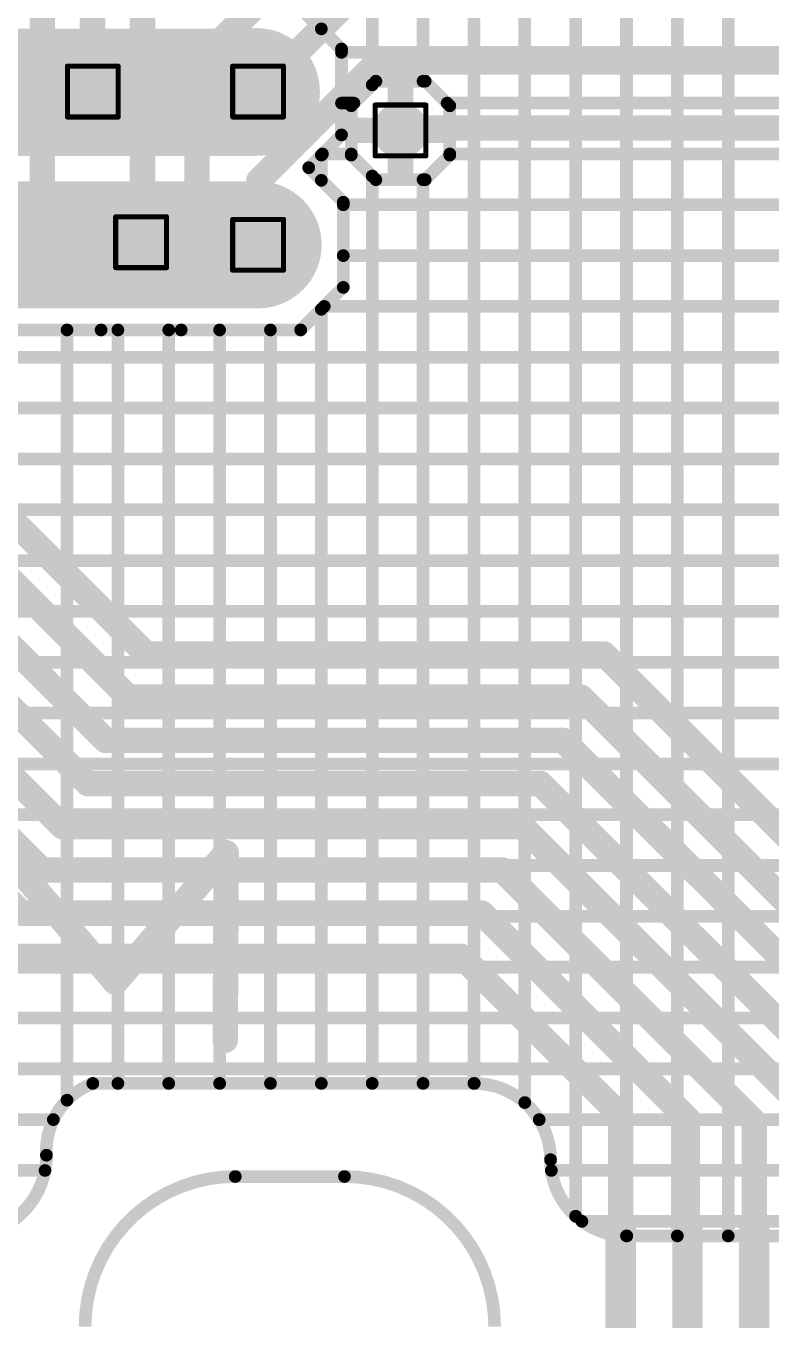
# Model space of a CAD drawing. Header units: inches. Extents: x -3.9 to 9.5, y -7 to 2.6.
# Drawn here: x 0.564 to 0.857, y -0.864 to -0.355 of the extents above; entities that cross this region are included whole.
import ezdxf

# ---------------------------------------------------------------- set-up
doc = ezdxf.new("R2010")
doc.units = ezdxf.units.IN
doc.header["$MEASUREMENT"] = 0
for name, color, linetype in [('Board Outline', 216, 'Continuous'), ('Bottom Layer', 5, 'Continuous'), ('Bottom Solder', 6, 'Continuous'), ('Drill Drawing', 1, 'Continuous'), ('Top Layer', 1, 'Continuous'), ('Top Overlay', 2, 'Continuous'), ('Top Solder', 216, 'Continuous'), ('Via Holes', 16, 'Continuous')]:
    doc.layers.add(name, color=color, linetype=linetype)

msp = doc.modelspace()

# ---------------------------------------------------------------- hatches: boundary and pattern name
at = {"layer": 'Bottom Layer'}
h = msp.add_hatch(color=5, dxfattribs=at)
edge = h.paths.add_edge_path()
edge.add_arc((0.59075, -0.38081), 0.00689, 0, 360)
h = msp.add_hatch(color=5, dxfattribs=at)
edge = h.paths.add_edge_path()
edge.add_arc((0.65575, -0.38081), 0.00689, 0, 360)
h = msp.add_hatch(color=5, dxfattribs=at)
edge = h.paths.add_edge_path()
edge.add_arc((0.71175, -0.39611), 0.00689, 0, 360)
h = msp.add_hatch(color=5, dxfattribs=at)
edge = h.paths.add_edge_path()
edge.add_arc((0.60975, -0.44011), 0.00689, 0, 360)
h = msp.add_hatch(color=5, dxfattribs=at)
edge = h.paths.add_edge_path()
edge.add_arc((0.65575, -0.44111), 0.00689, 0, 360)
at = {"layer": 'Bottom Solder'}
h = msp.add_hatch(color=6, dxfattribs=at)
edge = h.paths.add_edge_path()
edge.add_arc((0.59075, -0.38081), 0.01089, 0, 360)
h = msp.add_hatch(color=6, dxfattribs=at)
edge = h.paths.add_edge_path()
edge.add_arc((0.65575, -0.38081), 0.01089, 0, 360)
h = msp.add_hatch(color=6, dxfattribs=at)
edge = h.paths.add_edge_path()
edge.add_arc((0.71175, -0.39611), 0.01089, 0, 360)
h = msp.add_hatch(color=6, dxfattribs=at)
edge = h.paths.add_edge_path()
edge.add_arc((0.60975, -0.44011), 0.01089, 0, 360)
h = msp.add_hatch(color=6, dxfattribs=at)
edge = h.paths.add_edge_path()
edge.add_arc((0.65575, -0.44111), 0.01089, 0, 360)
at = {"layer": 'Top Layer'}
h = msp.add_hatch(color=1, dxfattribs=at)
edge = h.paths.add_edge_path()
edge.add_arc((0.59075, -0.38081), 0.00689, 0, 360)
h = msp.add_hatch(color=1, dxfattribs=at)
edge = h.paths.add_edge_path()
edge.add_arc((0.65575, -0.38081), 0.00689, 0, 360)
h = msp.add_hatch(color=1, dxfattribs=at)
edge = h.paths.add_edge_path()
edge.add_arc((0.71175, -0.39611), 0.00689, 0, 360)
h = msp.add_hatch(color=1, dxfattribs=at)
edge = h.paths.add_edge_path()
edge.add_arc((0.60975, -0.44011), 0.00689, 0, 360)
h = msp.add_hatch(color=1, dxfattribs=at)
edge = h.paths.add_edge_path()
edge.add_arc((0.65575, -0.44111), 0.00689, 0, 360)
at = {"layer": 'Top Solder'}
h = msp.add_hatch(color=216, dxfattribs=at)
edge = h.paths.add_edge_path()
edge.add_arc((0.59075, -0.38081), 0.01089, 0, 360)
h = msp.add_hatch(color=216, dxfattribs=at)
edge = h.paths.add_edge_path()
edge.add_arc((0.65575, -0.38081), 0.01089, 0, 360)
h = msp.add_hatch(color=216, dxfattribs=at)
edge = h.paths.add_edge_path()
edge.add_arc((0.71175, -0.39611), 0.01089, 0, 360)
h = msp.add_hatch(color=216, dxfattribs=at)
edge = h.paths.add_edge_path()
edge.add_arc((0.60975, -0.44011), 0.01089, 0, 360)
h = msp.add_hatch(color=216, dxfattribs=at)
edge = h.paths.add_edge_path()
edge.add_arc((0.65575, -0.44111), 0.01089, 0, 360)
at = {"layer": 'Via Holes'}
h = msp.add_hatch(color=7, dxfattribs=at)
edge = h.paths.add_edge_path()
edge.add_arc((0.59075, -0.38081), 0.00394, 0, 360)
h = msp.add_hatch(color=7, dxfattribs=at)
edge = h.paths.add_edge_path()
edge.add_arc((0.65575, -0.38081), 0.00394, 0, 360)
h = msp.add_hatch(color=7, dxfattribs=at)
edge = h.paths.add_edge_path()
edge.add_arc((0.71175, -0.39611), 0.00394, 0, 360)
h = msp.add_hatch(color=7, dxfattribs=at)
edge = h.paths.add_edge_path()
edge.add_arc((0.60975, -0.44011), 0.00394, 0, 360)
h = msp.add_hatch(color=7, dxfattribs=at)
edge = h.paths.add_edge_path()
edge.add_arc((0.65575, -0.44111), 0.00394, 0, 360)

# ---------------------------------------------------------------- linework, layer by layer
at = {"layer": 'Board Outline', "const_width": 0.005}
for points in [[(0.58772, -0.86679, -0.414214), (0.64677, -0.80774)], [(0.68971, -0.80774, -0.414214), (0.74877, -0.86679)]]:
    msp.add_lwpolyline(points, format="xyb", dxfattribs=at)
msp.add_lwpolyline([(0.64677, -0.80774), (0.68971, -0.80774)], dxfattribs=at)
at = {"layer": 'Board Outline', "const_width": 0.0025}
for points in [[(0.64552, -0.80774, 1), (0.64802, -0.80774, 1)], [(0.64552, -0.80774, 1), (0.64802, -0.80774, 1)], [(0.68846, -0.80774, 1), (0.69096, -0.80774, 1)], [(0.68846, -0.80774, 1), (0.69096, -0.80774, 1)]]:
    msp.add_lwpolyline(points, format="xyb", close=True, dxfattribs=at)
at = {"layer": 'Bottom Layer'}
for points, const_width in [([(0.57094, -0.44729), (0.57094, -0.08301)], 0.01), ([(0.59062, -0.38081), (0.59062, -0.08301)], 0.01), ([(0.61031, -0.43956), (0.61031, -0.08301)], 0.01), ([(0.63175, -0.37011), (0.68475, -0.31711)], 0.01), ([(0.65575, -0.38081), (0.69346, -0.34311)], 0.01), ([(0.63175, -0.44737), (0.63175, -0.37011)], 0.01), ([(0.65606, -0.41581), (0.70275, -0.36911)], 0.01), ([(0.70275, -0.36911), (0.92505, -0.36911)], 0.01), ([(0.71175, -0.39611), (0.71275, -0.39511)], 0.01), ([(0.71275, -0.39511), (0.92505, -0.39511)], 0.01), ([(0.65606, -0.44081), (0.65606, -0.41581)], 0.01), ([(0.60975, -0.44011), (0.61031, -0.43956)], 0.01), ([(0.65575, -0.44111), (0.65606, -0.44081)], 0.01), ([(0.58475, -0.46111), (0.61801, -0.46111)], 0.01), ([(0.4922, -0.48255), (0.61175, -0.60211)], 0.01), ([(0.47251, -0.48691), (0.60471, -0.61911)], 0.01), ([(0.45296, -0.49332), (0.59575, -0.63611)], 0.01), ([(0.43523, -0.49963), (0.58871, -0.65311)], 0.01), ([(0.41346, -0.50465), (0.57892, -0.67011)], 0.01), ([(0.3939, -0.51026), (0.57075, -0.68711)], 0.01), ([(0.37422, -0.51558), (0.56275, -0.70411)], 0.01), ([(0.61175, -0.60211), (0.79175, -0.60211)], 0.01), ([(0.79175, -0.60211), (0.86775, -0.67811)], 0.01), ([(0.60471, -0.61911), (0.7828, -0.61911)], 0.01), ([(0.7828, -0.61911), (0.8678, -0.70411)], 0.01), ([(0.59575, -0.63611), (0.77575, -0.63611)], 0.01), ([(0.77575, -0.63611), (0.86975, -0.73011)], 0.01), ([(0.58871, -0.65311), (0.7668, -0.65311)], 0.01), ([(0.7668, -0.65311), (0.8698, -0.75611)], 0.01), ([(0.57892, -0.67011), (0.75975, -0.67011)], 0.01), ([(0.75975, -0.67011), (0.87784, -0.7882)], 0.01), ([(0.57075, -0.68711), (0.75175, -0.68711)], 0.01), ([(0.75175, -0.68711), (0.85085, -0.78621)], 0.01), ([(0.56275, -0.70411), (0.74375, -0.70411)], 0.01), ([(0.74375, -0.70411), (0.82459, -0.78495)], 0.01), ([(0.55475, -0.72111), (0.73575, -0.72111)], 0.01), ([(0.73575, -0.72111), (0.79836, -0.78372)], 0.01), ([(0.79836, -0.82603), (0.79836, -0.78372)], 0.01), ([(0.82459, -0.82744), (0.82459, -0.78495)], 0.01), ([(0.85085, -0.82674), (0.85085, -0.78621)], 0.01), ([(0.79836, -0.94753), (0.79836, -0.82603)], 0.012), ([(0.82459, -0.9445), (0.82459, -0.82744)], 0.012), ([(0.85085, -0.94596), (0.85085, -0.82674)], 0.012)]:
    msp.add_lwpolyline(points, dxfattribs=dict(at, const_width=const_width))
for points, const_width in [([(0.62925, -0.37011, 1), (0.63425, -0.37011, 1)], 0.005), ([(0.62925, -0.37011, 1), (0.63425, -0.37011, 1)], 0.005), ([(0.70025, -0.36911, 1), (0.70525, -0.36911, 1)], 0.005), ([(0.70025, -0.36911, 1), (0.70525, -0.36911, 1)], 0.005), ([(0.58812, -0.38081, 1), (0.59312, -0.38081, 1)], 0.005), ([(0.65325, -0.38081, 1), (0.65825, -0.38081, 1)], 0.005), ([(0.70925, -0.39611, 1), (0.71425, -0.39611, 1)], 0.005), ([(0.71025, -0.39511, 1), (0.71525, -0.39511, 1)], 0.005), ([(0.71025, -0.39511, 1), (0.71525, -0.39511, 1)], 0.005), ([(0.65356, -0.41581, 1), (0.65856, -0.41581, 1)], 0.005), ([(0.65356, -0.41581, 1), (0.65856, -0.41581, 1)], 0.005), ([(0.60725, -0.44011, 1), (0.61225, -0.44011, 1)], 0.005), ([(0.60781, -0.43956, 1), (0.61281, -0.43956, 1)], 0.005), ([(0.60781, -0.43956, 1), (0.61281, -0.43956, 1)], 0.005), ([(0.65325, -0.44111, 1), (0.65825, -0.44111, 1)], 0.005), ([(0.65356, -0.44081, 1), (0.65856, -0.44081, 1)], 0.005), ([(0.65356, -0.44081, 1), (0.65856, -0.44081, 1)], 0.005), ([(0.56844, -0.44729, 1), (0.57344, -0.44729, 1)], 0.005), ([(0.56844, -0.44729, 1), (0.57344, -0.44729, 1)], 0.005), ([(0.62925, -0.44737, 1), (0.63425, -0.44737, 1)], 0.005), ([(0.62925, -0.44737, 1), (0.63425, -0.44737, 1)], 0.005), ([(0.58225, -0.46111, 1), (0.58725, -0.46111, 1)], 0.005), ([(0.58225, -0.46111, 1), (0.58725, -0.46111, 1)], 0.005), ([(0.61551, -0.46111, 1), (0.62051, -0.46111, 1)], 0.005), ([(0.61551, -0.46111, 1), (0.62051, -0.46111, 1)], 0.005), ([(0.60925, -0.60211, 1), (0.61425, -0.60211, 1)], 0.005), ([(0.60925, -0.60211, 1), (0.61425, -0.60211, 1)], 0.005), ([(0.78925, -0.60211, 1), (0.79425, -0.60211, 1)], 0.005), ([(0.78925, -0.60211, 1), (0.79425, -0.60211, 1)], 0.005), ([(0.60221, -0.61911, 1), (0.60721, -0.61911, 1)], 0.005), ([(0.60221, -0.61911, 1), (0.60721, -0.61911, 1)], 0.005), ([(0.7803, -0.61911, 1), (0.7853, -0.61911, 1)], 0.005), ([(0.7803, -0.61911, 1), (0.7853, -0.61911, 1)], 0.005), ([(0.59325, -0.63611, 1), (0.59825, -0.63611, 1)], 0.005), ([(0.59325, -0.63611, 1), (0.59825, -0.63611, 1)], 0.005), ([(0.77325, -0.63611, 1), (0.77825, -0.63611, 1)], 0.005), ([(0.77325, -0.63611, 1), (0.77825, -0.63611, 1)], 0.005), ([(0.58621, -0.65311, 1), (0.59121, -0.65311, 1)], 0.005), ([(0.58621, -0.65311, 1), (0.59121, -0.65311, 1)], 0.005), ([(0.7643, -0.65311, 1), (0.7693, -0.65311, 1)], 0.005), ([(0.7643, -0.65311, 1), (0.7693, -0.65311, 1)], 0.005), ([(0.57642, -0.67011, 1), (0.58142, -0.67011, 1)], 0.005), ([(0.57642, -0.67011, 1), (0.58142, -0.67011, 1)], 0.005), ([(0.75725, -0.67011, 1), (0.76225, -0.67011, 1)], 0.005), ([(0.75725, -0.67011, 1), (0.76225, -0.67011, 1)], 0.005), ([(0.56825, -0.68711, 1), (0.57325, -0.68711, 1)], 0.005), ([(0.56825, -0.68711, 1), (0.57325, -0.68711, 1)], 0.005), ([(0.74925, -0.68711, 1), (0.75425, -0.68711, 1)], 0.005), ([(0.74925, -0.68711, 1), (0.75425, -0.68711, 1)], 0.005), ([(0.56025, -0.70411, 1), (0.56525, -0.70411, 1)], 0.005), ([(0.56025, -0.70411, 1), (0.56525, -0.70411, 1)], 0.005), ([(0.74125, -0.70411, 1), (0.74625, -0.70411, 1)], 0.005), ([(0.74125, -0.70411, 1), (0.74625, -0.70411, 1)], 0.005), ([(0.73325, -0.72111, 1), (0.73825, -0.72111, 1)], 0.005), ([(0.73325, -0.72111, 1), (0.73825, -0.72111, 1)], 0.005), ([(0.79586, -0.78372, 1), (0.80086, -0.78372, 1)], 0.005), ([(0.79586, -0.78372, 1), (0.80086, -0.78372, 1)], 0.005), ([(0.82209, -0.78495, 1), (0.82709, -0.78495, 1)], 0.005), ([(0.82209, -0.78495, 1), (0.82709, -0.78495, 1)], 0.005), ([(0.84835, -0.78621, 1), (0.85335, -0.78621, 1)], 0.005), ([(0.84835, -0.78621, 1), (0.85335, -0.78621, 1)], 0.005), ([(0.79536, -0.82603, 1), (0.80136, -0.82603, 1)], 0.006), ([(0.79586, -0.82603, 1), (0.80086, -0.82603, 1)], 0.005), ([(0.82159, -0.82744, 1), (0.82759, -0.82744, 1)], 0.006), ([(0.82209, -0.82744, 1), (0.82709, -0.82744, 1)], 0.005), ([(0.84785, -0.82674, 1), (0.85385, -0.82674, 1)], 0.006), ([(0.84835, -0.82674, 1), (0.85335, -0.82674, 1)], 0.005)]:
    msp.add_lwpolyline(points, format="xyb", close=True, dxfattribs=dict(at, const_width=const_width))
at = {"layer": 'Bottom Layer', "const_width": 0.01}
for points in [[(0.58475, -0.46111, -0.414214), (0.57094, -0.44729)], [(0.63175, -0.44737, -0.414214), (0.61801, -0.46111)]]:
    msp.add_lwpolyline(points, format="xyb", dxfattribs=at)
at = {"layer": 'Drill Drawing', "const_width": 0.002}
for points in [[(0.58075, -0.37081), (0.60075, -0.37081)], [(0.58075, -0.39081), (0.58075, -0.37081)], [(0.60075, -0.39081), (0.60075, -0.37081)], [(0.64575, -0.37081), (0.66575, -0.37081)], [(0.64575, -0.39081), (0.64575, -0.37081)], [(0.66575, -0.39081), (0.66575, -0.37081)], [(0.70175, -0.38611), (0.72175, -0.38611)], [(0.70175, -0.40611), (0.70175, -0.38611)], [(0.72175, -0.40611), (0.72175, -0.38611)], [(0.58075, -0.39081), (0.60075, -0.39081)], [(0.64575, -0.39081), (0.66575, -0.39081)], [(0.70175, -0.40611), (0.72175, -0.40611)], [(0.59975, -0.43011), (0.61975, -0.43011)], [(0.59975, -0.45011), (0.59975, -0.43011)], [(0.61975, -0.45011), (0.61975, -0.43011)], [(0.64575, -0.43111), (0.66575, -0.43111)], [(0.64575, -0.45111), (0.64575, -0.43111)], [(0.66575, -0.45111), (0.66575, -0.43111)], [(0.59975, -0.45011), (0.61975, -0.45011)], [(0.64575, -0.45111), (0.66575, -0.45111)]]:
    msp.add_lwpolyline(points, dxfattribs=at)
at = {"layer": 'Drill Drawing', "const_width": 0.001}
for points in [[(0.58025, -0.37081, 1), (0.58125, -0.37081, 1)], [(0.58025, -0.37081, 1), (0.58125, -0.37081, 1)], [(0.60025, -0.37081, 1), (0.60125, -0.37081, 1)], [(0.60025, -0.37081, 1), (0.60125, -0.37081, 1)], [(0.64525, -0.37081, 1), (0.64625, -0.37081, 1)], [(0.64525, -0.37081, 1), (0.64625, -0.37081, 1)], [(0.66525, -0.37081, 1), (0.66625, -0.37081, 1)], [(0.66525, -0.37081, 1), (0.66625, -0.37081, 1)], [(0.70125, -0.38611, 1), (0.70225, -0.38611, 1)], [(0.70125, -0.38611, 1), (0.70225, -0.38611, 1)], [(0.72125, -0.38611, 1), (0.72225, -0.38611, 1)], [(0.72125, -0.38611, 1), (0.72225, -0.38611, 1)], [(0.58025, -0.39081, 1), (0.58125, -0.39081, 1)], [(0.58025, -0.39081, 1), (0.58125, -0.39081, 1)], [(0.60025, -0.39081, 1), (0.60125, -0.39081, 1)], [(0.60025, -0.39081, 1), (0.60125, -0.39081, 1)], [(0.64525, -0.39081, 1), (0.64625, -0.39081, 1)], [(0.64525, -0.39081, 1), (0.64625, -0.39081, 1)], [(0.66525, -0.39081, 1), (0.66625, -0.39081, 1)], [(0.66525, -0.39081, 1), (0.66625, -0.39081, 1)], [(0.70125, -0.40611, 1), (0.70225, -0.40611, 1)], [(0.70125, -0.40611, 1), (0.70225, -0.40611, 1)], [(0.72125, -0.40611, 1), (0.72225, -0.40611, 1)], [(0.72125, -0.40611, 1), (0.72225, -0.40611, 1)], [(0.59925, -0.43011, 1), (0.60025, -0.43011, 1)], [(0.59925, -0.43011, 1), (0.60025, -0.43011, 1)], [(0.61925, -0.43011, 1), (0.62025, -0.43011, 1)], [(0.61925, -0.43011, 1), (0.62025, -0.43011, 1)], [(0.64525, -0.43111, 1), (0.64625, -0.43111, 1)], [(0.64525, -0.43111, 1), (0.64625, -0.43111, 1)], [(0.66525, -0.43111, 1), (0.66625, -0.43111, 1)], [(0.66525, -0.43111, 1), (0.66625, -0.43111, 1)], [(0.59925, -0.45011, 1), (0.60025, -0.45011, 1)], [(0.59925, -0.45011, 1), (0.60025, -0.45011, 1)], [(0.61925, -0.45011, 1), (0.62025, -0.45011, 1)], [(0.61925, -0.45011, 1), (0.62025, -0.45011, 1)], [(0.64525, -0.45111, 1), (0.64625, -0.45111, 1)], [(0.64525, -0.45111, 1), (0.64625, -0.45111, 1)], [(0.66525, -0.45111, 1), (0.66625, -0.45111, 1)], [(0.66525, -0.45111, 1), (0.66625, -0.45111, 1)]]:
    msp.add_lwpolyline(points, format="xyb", close=True, dxfattribs=at)
at = {"layer": 'Top Layer'}
for points, const_width in [([(0.68062, -0.35613), (0.68062, -0.27214)], 0.005), ([(0.70062, -0.37816), (0.70062, -0.28605)], 0.005), ([(0.72062, -0.37672), (0.72062, -0.29551)], 0.005), ([(0.74062, -0.77111), (0.74062, -0.30144)], 0.005), ([(0.76062, -0.77863), (0.76062, -0.30428)], 0.005), ([(0.78062, -0.82336), (0.78062, -0.30424)], 0.005), ([(0.80062, -0.83111), (0.80062, -0.30311)], 0.005), ([(0.82062, -0.83111), (0.82062, -0.30311)], 0.005), ([(0.84062, -0.83111), (0.84062, -0.30311)], 0.005), ([(0.6718, -0.34731), (0.68855, -0.36406)], 0.005), ([(0.6718, -0.34761), (0.68855, -0.36436)], 0.005), ([(0.31516, -0.38111), (0.65505, -0.38111)], 0.05), ([(0.65505, -0.38111), (0.65505, -0.38081)], 0.05), ([(0.68855, -0.39786), (0.68855, -0.36436)], 0.005), ([(0.68855, -0.39786), (0.68855, -0.36436)], 0.005), ([(0.68855, -0.36536), (0.93075, -0.36536)], 0.005), ([(0.69237, -0.38642), (0.70206, -0.37672)], 0.005), ([(0.70206, -0.37672), (0.72145, -0.37672)], 0.005), ([(0.71175, -0.39611), (0.71175, -0.37922)], 0.01), ([(0.72145, -0.37672), (0.73114, -0.38642)], 0.005), ([(0.68855, -0.38536), (0.69342, -0.38536)], 0.005), ([(0.69237, -0.40581), (0.69237, -0.38642)], 0.005), ([(0.73009, -0.38536), (0.93075, -0.38536)], 0.005), ([(0.73114, -0.40581), (0.73114, -0.38642)], 0.005), ([(0.69487, -0.39611), (0.71175, -0.39611)], 0.01), ([(0.71175, -0.39611), (0.72864, -0.39611)], 0.01), ([(0.71175, -0.413), (0.71175, -0.39611)], 0.01), ([(0.67565, -0.41076), (0.68855, -0.39786)], 0.005), ([(0.67565, -0.41076), (0.68855, -0.39786)], 0.005), ([(0.68062, -0.41573), (0.68062, -0.40579)], 0.005), ([(0.68105, -0.40536), (0.69237, -0.40536)], 0.005), ([(0.69237, -0.40581), (0.70206, -0.4155)], 0.005), ([(0.72145, -0.4155), (0.73114, -0.40581)], 0.005), ([(0.73114, -0.40536), (0.93075, -0.40536)], 0.005), ([(0.67565, -0.41076), (0.68925, -0.42436)], 0.005), ([(0.70062, -0.77111), (0.70062, -0.41407)], 0.005), ([(0.5317, -0.44111), (0.60875, -0.44111)], 0.05), ([(0.61075, -0.44111), (0.65575, -0.44111)], 0.05), ([(0.70206, -0.4155), (0.72145, -0.4155)], 0.005), ([(0.72062, -0.77111), (0.72062, -0.4155)], 0.005), ([(0.68925, -0.45786), (0.68925, -0.42436)], 0.005), ([(0.68925, -0.42536), (0.93046, -0.42536)], 0.005), ([(0.68925, -0.44536), (0.90649, -0.44536)], 0.005), ([(0.6725, -0.47461), (0.68925, -0.45786)], 0.005), ([(0.68176, -0.46536), (0.88502, -0.46536)], 0.005), ([(0.68062, -0.77111), (0.68062, -0.46649)], 0.005), ([(0.54845, -0.47461), (0.594, -0.47461)], 0.005), ([(0.58062, -0.7777), (0.58062, -0.47461)], 0.005), ([(0.594, -0.47461), (0.6255, -0.47461)], 0.005), ([(0.594, -0.47461), (0.6255, -0.47461)], 0.005), ([(0.60062, -0.77111), (0.60062, -0.47461)], 0.005), ([(0.62062, -0.77111), (0.62062, -0.47461)], 0.005), ([(0.6255, -0.47461), (0.6725, -0.47461)], 0.005), ([(0.64062, -0.77111), (0.64062, -0.47461)], 0.005), ([(0.66062, -0.77111), (0.66062, -0.47461)], 0.005), ([(0.44997, -0.48536), (0.88075, -0.48536)], 0.005), ([(0.45455, -0.50536), (0.88075, -0.50536)], 0.005), ([(-0.23625, -0.52536), (0.88075, -0.52536)], 0.005), ([(-0.23625, -0.54536), (0.88075, -0.54536)], 0.005), ([(-0.23625, -0.56536), (0.88075, -0.56536)], 0.005), ([(-0.23625, -0.58536), (0.88075, -0.58536)], 0.005), ([(-0.23739, -0.60536), (0.88142, -0.60536)], 0.005), ([(-0.25645, -0.62536), (0.89225, -0.62536)], 0.005), ([(-0.26925, -0.64536), (0.9274, -0.64536)], 0.005), ([(-0.26925, -0.66536), (0.93013, -0.66536)], 0.005), ([(-0.26925, -0.68536), (0.93037, -0.68536)], 0.005), ([(-0.26925, -0.70536), (0.93037, -0.70536)], 0.005), ([(-0.26925, -0.72536), (0.93075, -0.72536)], 0.005), ([(-0.26925, -0.74536), (0.93075, -0.74536)], 0.005), ([(-0.26925, -0.76536), (0.93075, -0.76536)], 0.005), ([(0.59075, -0.77111), (0.74075, -0.77111)], 0.005), ([(0.43567, -0.78536), (0.57523, -0.78536)], 0.005), ([(0.76629, -0.78536), (0.93058, -0.78536)], 0.005), ([(0.43956, -0.80536), (0.57195, -0.80536)], 0.005), ([(0.77106, -0.80536), (0.92449, -0.80536)], 0.005), ([(0.78309, -0.82536), (0.90405, -0.82536)], 0.005), ([(0.80075, -0.83111), (0.88075, -0.83111)], 0.005)]:
    msp.add_lwpolyline(points, dxfattribs=dict(at, const_width=const_width))
for points, const_width in [([(0.64255, -0.38081, 1), (0.66755, -0.38081, 1)], 0.025), ([(0.64255, -0.38111, 1), (0.66755, -0.38111, 1)], 0.025), ([(0.64255, -0.38111, 1), (0.66755, -0.38111, 1)], 0.025), ([(0.67937, -0.35613, 1), (0.68187, -0.35613, 1)], 0.0025), ([(0.6873, -0.36406, 1), (0.6898, -0.36406, 1)], 0.0025), ([(0.6873, -0.36436, 1), (0.6898, -0.36436, 1)], 0.0025), ([(0.6873, -0.36436, 1), (0.6898, -0.36436, 1)], 0.0025), ([(0.6873, -0.36436, 1), (0.6898, -0.36436, 1)], 0.0025), ([(0.6873, -0.36536, 1), (0.6898, -0.36536, 1)], 0.0025), ([(0.69937, -0.37816, 1), (0.70187, -0.37816, 1)], 0.0025), ([(0.70081, -0.37672, 1), (0.70331, -0.37672, 1)], 0.0025), ([(0.70081, -0.37672, 1), (0.70331, -0.37672, 1)], 0.0025), ([(0.70925, -0.37922, 1), (0.71425, -0.37922, 1)], 0.005), ([(0.71937, -0.37672, 1), (0.72187, -0.37672, 1)], 0.0025), ([(0.7202, -0.37672, 1), (0.7227, -0.37672, 1)], 0.0025), ([(0.7202, -0.37672, 1), (0.7227, -0.37672, 1)], 0.0025), ([(0.6873, -0.38536, 1), (0.6898, -0.38536, 1)], 0.0025), ([(0.69112, -0.38642, 1), (0.69361, -0.38642, 1)], 0.0025), ([(0.69112, -0.38642, 1), (0.69361, -0.38642, 1)], 0.0025), ([(0.69217, -0.38536, 1), (0.69467, -0.38536, 1)], 0.0025), ([(0.72884, -0.38536, 1), (0.73134, -0.38536, 1)], 0.0025), ([(0.72989, -0.38642, 1), (0.73239, -0.38642, 1)], 0.0025), ([(0.72989, -0.38642, 1), (0.73239, -0.38642, 1)], 0.0025), ([(0.69237, -0.39611, 1), (0.69737, -0.39611, 1)], 0.005), ([(0.70925, -0.39611, 1), (0.71425, -0.39611, 1)], 0.005), ([(0.70925, -0.39611, 1), (0.71425, -0.39611, 1)], 0.005), ([(0.70925, -0.39611, 1), (0.71425, -0.39611, 1)], 0.005), ([(0.70925, -0.39611, 1), (0.71425, -0.39611, 1)], 0.005), ([(0.72614, -0.39611, 1), (0.73114, -0.39611, 1)], 0.005), ([(0.6873, -0.39786, 1), (0.6898, -0.39786, 1)], 0.0025), ([(0.6873, -0.39786, 1), (0.6898, -0.39786, 1)], 0.0025), ([(0.6873, -0.39786, 1), (0.6898, -0.39786, 1)], 0.0025), ([(0.6873, -0.39786, 1), (0.6898, -0.39786, 1)], 0.0025), ([(0.67937, -0.40579, 1), (0.68187, -0.40579, 1)], 0.0025), ([(0.6798, -0.40536, 1), (0.6823, -0.40536, 1)], 0.0025), ([(0.69112, -0.40536, 1), (0.69361, -0.40536, 1)], 0.0025), ([(0.69112, -0.40581, 1), (0.69361, -0.40581, 1)], 0.0025), ([(0.69112, -0.40581, 1), (0.69361, -0.40581, 1)], 0.0025), ([(0.72989, -0.40536, 1), (0.73239, -0.40536, 1)], 0.0025), ([(0.72989, -0.40581, 1), (0.73239, -0.40581, 1)], 0.0025), ([(0.72989, -0.40581, 1), (0.73239, -0.40581, 1)], 0.0025), ([(0.6744, -0.41076, 1), (0.6769, -0.41076, 1)], 0.0025), ([(0.6744, -0.41076, 1), (0.6769, -0.41076, 1)], 0.0025), ([(0.6744, -0.41076, 1), (0.6769, -0.41076, 1)], 0.0025), ([(0.69937, -0.41407, 1), (0.70187, -0.41407, 1)], 0.0025), ([(0.70925, -0.413, 1), (0.71425, -0.413, 1)], 0.005), ([(0.59625, -0.44111, 1), (0.62125, -0.44111, 1)], 0.025), ([(0.59825, -0.44111, 1), (0.62325, -0.44111, 1)], 0.025), ([(0.64325, -0.44111, 1), (0.66825, -0.44111, 1)], 0.025), ([(0.67937, -0.41573, 1), (0.68187, -0.41573, 1)], 0.0025), ([(0.70081, -0.4155, 1), (0.70331, -0.4155, 1)], 0.0025), ([(0.70081, -0.4155, 1), (0.70331, -0.4155, 1)], 0.0025), ([(0.71937, -0.4155, 1), (0.72187, -0.4155, 1)], 0.0025), ([(0.7202, -0.4155, 1), (0.7227, -0.4155, 1)], 0.0025), ([(0.7202, -0.4155, 1), (0.7227, -0.4155, 1)], 0.0025), ([(0.688, -0.42436, 1), (0.6905, -0.42436, 1)], 0.0025), ([(0.688, -0.42436, 1), (0.6905, -0.42436, 1)], 0.0025), ([(0.688, -0.42536, 1), (0.6905, -0.42536, 1)], 0.0025), ([(0.688, -0.44536, 1), (0.6905, -0.44536, 1)], 0.0025), ([(0.688, -0.45786, 1), (0.6905, -0.45786, 1)], 0.0025), ([(0.688, -0.45786, 1), (0.6905, -0.45786, 1)], 0.0025), ([(0.68051, -0.46536, 1), (0.68301, -0.46536, 1)], 0.0025), ([(0.67937, -0.46649, 1), (0.68187, -0.46649, 1)], 0.0025), ([(0.57937, -0.47461, 1), (0.58187, -0.47461, 1)], 0.0025), ([(0.59275, -0.47461, 1), (0.59525, -0.47461, 1)], 0.0025), ([(0.59275, -0.47461, 1), (0.59525, -0.47461, 1)], 0.0025), ([(0.59275, -0.47461, 1), (0.59525, -0.47461, 1)], 0.0025), ([(0.59937, -0.47461, 1), (0.60187, -0.47461, 1)], 0.0025), ([(0.61937, -0.47461, 1), (0.62187, -0.47461, 1)], 0.0025), ([(0.62425, -0.47461, 1), (0.62675, -0.47461, 1)], 0.0025), ([(0.62425, -0.47461, 1), (0.62675, -0.47461, 1)], 0.0025), ([(0.62425, -0.47461, 1), (0.62675, -0.47461, 1)], 0.0025), ([(0.63937, -0.47461, 1), (0.64187, -0.47461, 1)], 0.0025), ([(0.65937, -0.47461, 1), (0.66187, -0.47461, 1)], 0.0025), ([(0.67125, -0.47461, 1), (0.67375, -0.47461, 1)], 0.0025), ([(0.67125, -0.47461, 1), (0.67375, -0.47461, 1)], 0.0025), ([(0.5895, -0.77111, 1), (0.592, -0.77111, 1)], 0.0025), ([(0.5895, -0.77111, 1), (0.592, -0.77111, 1)], 0.0025), ([(0.59937, -0.77111, 1), (0.60187, -0.77111, 1)], 0.0025), ([(0.61937, -0.77111, 1), (0.62187, -0.77111, 1)], 0.0025), ([(0.63937, -0.77111, 1), (0.64187, -0.77111, 1)], 0.0025), ([(0.65937, -0.77111, 1), (0.66187, -0.77111, 1)], 0.0025), ([(0.67937, -0.77111, 1), (0.68187, -0.77111, 1)], 0.0025), ([(0.69937, -0.77111, 1), (0.70187, -0.77111, 1)], 0.0025), ([(0.71937, -0.77111, 1), (0.72187, -0.77111, 1)], 0.0025), ([(0.73937, -0.77111, 1), (0.74187, -0.77111, 1)], 0.0025), ([(0.7395, -0.77111, 1), (0.742, -0.77111, 1)], 0.0025), ([(0.7395, -0.77111, 1), (0.742, -0.77111, 1)], 0.0025), ([(0.57937, -0.7777, 1), (0.58187, -0.7777, 1)], 0.0025), ([(0.75937, -0.77863, 1), (0.76187, -0.77863, 1)], 0.0025), ([(0.57398, -0.78536, 1), (0.57648, -0.78536, 1)], 0.0025), ([(0.76504, -0.78536, 1), (0.76754, -0.78536, 1)], 0.0025), ([(0.57128, -0.79934, 1), (0.57378, -0.79934, 1)], 0.0025), ([(0.57128, -0.79936, 1), (0.57378, -0.79936, 1)], 0.0025), ([(0.7695, -0.8011, 1), (0.772, -0.8011, 1)], 0.0025), ([(0.7695, -0.80111, 1), (0.772, -0.80111, 1)], 0.0025), ([(0.5707, -0.80536, 1), (0.5732, -0.80536, 1)], 0.0025), ([(0.76981, -0.80536, 1), (0.77231, -0.80536, 1)], 0.0025), ([(0.77937, -0.82336, 1), (0.78187, -0.82336, 1)], 0.0025), ([(0.78184, -0.82536, 1), (0.78434, -0.82536, 1)], 0.0025), ([(0.79937, -0.83111, 1), (0.80187, -0.83111, 1)], 0.0025), ([(0.7995, -0.83111, 1), (0.802, -0.83111, 1)], 0.0025), ([(0.7995, -0.83111, 1), (0.802, -0.83111, 1)], 0.0025), ([(0.81937, -0.83111, 1), (0.82187, -0.83111, 1)], 0.0025), ([(0.83937, -0.83111, 1), (0.84187, -0.83111, 1)], 0.0025)]:
    msp.add_lwpolyline(points, format="xyb", close=True, dxfattribs=dict(at, const_width=const_width))
at = {"layer": 'Top Layer', "const_width": 0.005}
for points in [[(0.57253, -0.79934, -0.329541), (0.59075, -0.77111)], [(0.74075, -0.77111, -0.414347), (0.77075, -0.8011)], [(0.57253, -0.79936, -0.414363), (0.54075, -0.83111)], [(0.80075, -0.83111, -0.414274), (0.77075, -0.80111)]]:
    msp.add_lwpolyline(points, format="xyb", dxfattribs=at)
at = {"layer": 'Top Overlay', "const_width": 0.01}
for points in [[(0.55607, -0.68032), (0.59964, -0.73135)], [(0.59964, -0.73135), (0.64321, -0.68032)], [(0.64282, -0.75411), (0.64321, -0.68032)]]:
    msp.add_lwpolyline(points, dxfattribs=at)
at = {"layer": 'Top Overlay', "const_width": 0.005}
for points in [[(0.64071, -0.68032, 1), (0.64571, -0.68032, 1)], [(0.64071, -0.68032, 1), (0.64571, -0.68032, 1)], [(0.59714, -0.73135, 1), (0.60214, -0.73135, 1)], [(0.59714, -0.73135, 1), (0.60214, -0.73135, 1)], [(0.64032, -0.75411, 1), (0.64532, -0.75411, 1)]]:
    msp.add_lwpolyline(points, format="xyb", close=True, dxfattribs=at)

doc.saveas('drawing.dxf')
